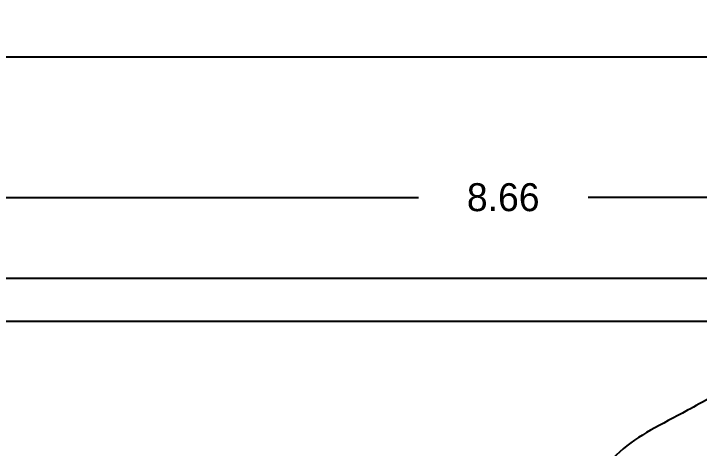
# Model space of a CAD drawing. Header units: millimetres. Extents: x 223 to 336, y 70 to 137.
# Drawn here: x 299.917 to 303.108, y 109.924 to 111.945 of the extents above; entities that cross this region are included whole.
import ezdxf

# ---------------------------------------------------------------- set-up
doc = ezdxf.new("R2010")
doc.units = ezdxf.units.MM
doc.layers.add('COTAS', color=3, linetype='Continuous', lineweight=9)
doc.layers.add('MUROS', color=5, linetype='Continuous')
doc.layers.add('pisos', color=8, linetype='Continuous')
doc.dimstyles.new('ISO-25', dxfattribs={"dimtxt": 0.13, "dimasz": 0.08, "dimexe": 0.2, "dimexo": 0.2, "dimgap": 0.2, "dimtad": 0, "dimtih": 1, "dimtoh": 1, "dimdec": 3, "dimdsep": 46, "dimtxsty": 'Standard', "dimblk": 'ARCHTICK', "dimcen": 3, "dimadec": 0, "dimazin": 0, "dimtfac": 1, "dimtdec": 3, "dimtmove": 0, "dimatfit": 3, "dimldrblk": 'ARCHTICK', "dimfxl": 1, "dimarcsym": 0})

# ---------------------------------------------------------------- blocks, each defined once
blk = doc.blocks.new('_ARCHTICK')
at = {"color": 0, "linetype": 'ByBlock', "const_width": 0.15}
blk.add_lwpolyline([(-0.5, -0.5), (0.5, 0.5)], dxfattribs=at)
blk = doc.blocks.new('*D89')
at = {"layer": 'COTAS', "color": 0, "lineweight": -2, "ltscale": 0.05, "transparency": 16777216}
for p, q in [((298.715, 110.9142), (298.715, 111.2907)), ((305.6767, 110.7142), (305.6767, 111.2907)), ((298.715, 111.0907), (301.8008, 111.0907)), ((305.6767, 111.0907), (302.5908, 111.0907))]:
    blk.add_line(p, q, dxfattribs=at)
at = {"layer": 'Defpoints', "color": 0, "ltscale": 0.05, "transparency": 16777216}
for p in [(298.715, 111.0907), (298.715, 110.7142), (305.6767, 110.5142)]:
    blk.add_point(p, dxfattribs=at)
at = {"layer": 'COTAS', "color": 0, "lineweight": -2, "ltscale": 0.05, "transparency": 16777216, "xscale": 0.08, "yscale": 0.08, "zscale": 0.08, "rotation": 180}
blk.add_blockref('_ARCHTICK', (298.715, 111.0907), dxfattribs=at)
at = {"layer": 'COTAS', "color": 0, "lineweight": -2, "ltscale": 0.05, "transparency": 16777216, "xscale": 0.08, "yscale": 0.08, "zscale": 0.08}
blk.add_blockref('_ARCHTICK', (305.6767, 111.0907), dxfattribs=at)
at = {"layer": 'COTAS', "color": 0, "ltscale": 0.05, "transparency": 16777216, "insert": (302.1958, 111.0907), "char_height": 0.13, "attachment_point": 5}
blk.add_mtext('8.66', dxfattribs=at)
blk = doc.blocks.new('*D101')
at = {"layer": 'COTAS', "color": 0, "lineweight": -2, "ltscale": 0.05, "transparency": 16777216}
for p, q in [((298.715, 110.9142), (298.715, 111.9451)), ((334.775, 110.9142), (334.775, 111.9451)), ((298.715, 111.7451), (316.2959, 111.7451)), ((334.775, 111.7451), (317.1942, 111.7451))]:
    blk.add_line(p, q, dxfattribs=at)
at = {"layer": 'Defpoints', "color": 0, "ltscale": 0.05, "transparency": 16777216}
for p in [(298.715, 111.7451), (298.715, 110.7142), (334.775, 110.7142)]:
    blk.add_point(p, dxfattribs=at)
at = {"layer": 'COTAS', "color": 0, "lineweight": -2, "ltscale": 0.05, "transparency": 16777216, "xscale": 0.08, "yscale": 0.08, "zscale": 0.08, "rotation": 180}
blk.add_blockref('_ARCHTICK', (298.715, 111.7451), dxfattribs=at)
at = {"layer": 'COTAS', "color": 0, "lineweight": -2, "ltscale": 0.05, "transparency": 16777216, "xscale": 0.08, "yscale": 0.08, "zscale": 0.08}
blk.add_blockref('_ARCHTICK', (334.775, 111.7451), dxfattribs=at)
at = {"layer": 'COTAS', "color": 0, "ltscale": 0.05, "transparency": 16777216, "insert": (316.745, 111.7451), "char_height": 0.13, "attachment_point": 5}
blk.add_mtext('36.06', dxfattribs=at)

msp = doc.modelspace()

# ---------------------------------------------------------------- linework, layer by layer
at = {"layer": 'MUROS'}
for p, q in [((298.71504, 110.7142), (334.77504, 110.7142)), ((298.71504, 110.5142), (305.67665, 110.5142))]:
    msp.add_line(p, q, dxfattribs=at)
at = {"layer": 'pisos', "ltscale": 0.05}
msp.add_open_spline([(305.82665, 109.53298), (305.82665, 109.53298), (305.82665, 109.53298), (304.86897, 109.70715), (304.47701, 109.80822), (303.5791, 110.41269), (302.98712, 110.05634), (302.62184, 109.90043), (302.16544, 108.68472), (302.72834, 107.10429), (303.3673, 107.34744), (303.81038, 108.11481), (305.32056, 108.01917), (305.32056, 108.01917), (305.32056, 108.01917)], degree=3, knots=[0.3047093, 0.3047093, 0.3047093, 0.3047093, 0.6285291, 1.3810481, 2.023863, 2.9548343, 3.1503734, 3.4931309, 4.1751962, 5.8403602, 6.8506071, 7.481403, 8.4985102, 8.7447734, 8.7447734, 8.7447734, 8.7447734], dxfattribs=at)

# ---------------------------------------------------------------- dimensions: what is measured, and where the dimension line sits
at = {"layer": 'COTAS', "ltscale": 0.05}
dim = msp.add_linear_dim(base=(298.71504, 111.74505), p1=(334.77504, 110.7142), p2=(298.71504, 110.7142), dimstyle='ISO-25', override={"dimscale": 1}, dxfattribs=at)
dim.commit()
dim.dimension.update_dxf_attribs({"geometry": '*D101', "text_midpoint": (316.74504, 111.74505)})
dim = msp.add_linear_dim(base=(298.71504, 111.09068), p1=(305.67665, 110.5142), p2=(298.71504, 110.7142), text='8.66', dimstyle='ISO-25', override={"dimscale": 1, "dimtmove": 1}, dxfattribs=at)
dim.commit()
dim.dimension.update_dxf_attribs({"geometry": '*D89', "text_midpoint": (302.19585, 111.09068)})

doc.saveas('drawing.dxf')
